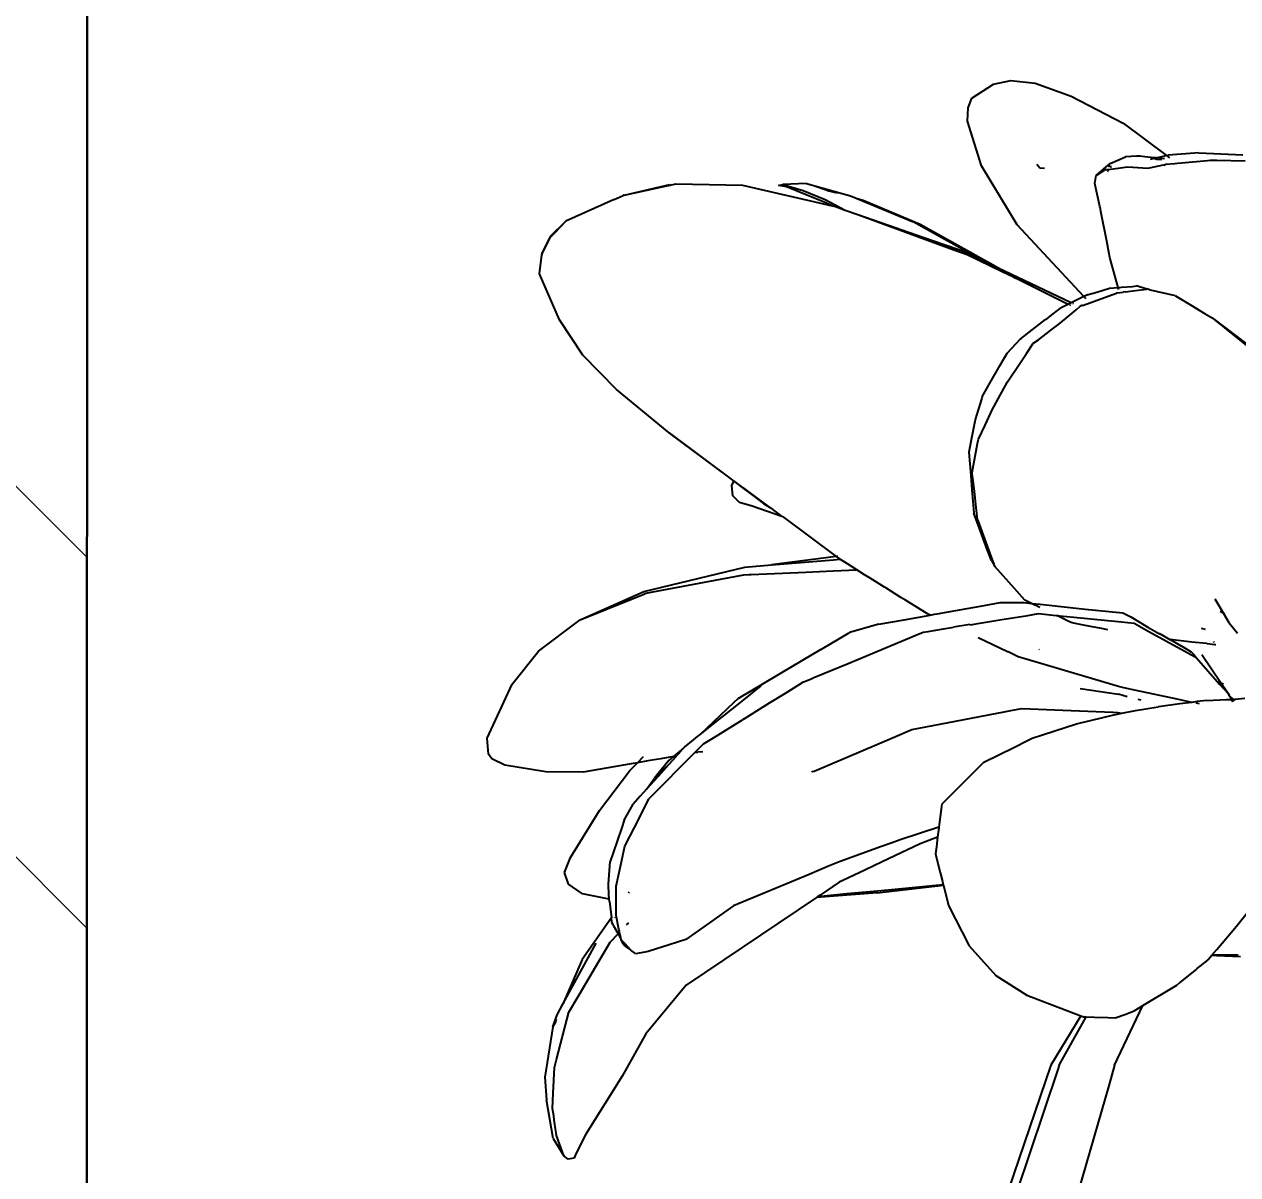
# Model space of a CAD drawing. Header units: inches. Extents: x 3324238 to 135265466, y -1036581 to 20094598.
# Drawn here: x 3355529.54 to 3355535.33, y -520119.02 to -520113.53 of the extents above; entities that cross this region are included whole.
import ezdxf

# ---------------------------------------------------------------- set-up
doc = ezdxf.new("R2010")
doc.units = ezdxf.units.IN
doc.header["$MEASUREMENT"] = 0
doc.header["$PDMODE"] = 3
doc.layers.add('dim05', color=1, linetype='Continuous', lineweight=13)
doc.layers.add('wall', color=7, linetype='Continuous', lineweight=30)
doc.layers.add('hatch', color=253, linetype='Continuous', lineweight=0, transparency=0.4)
doc.styles.add('The Thakors 3 inches', font='arial.ttf', dxfattribs={"height": 3})
doc.dimstyles.new('The Thakors 3 inches', dxfattribs={"dimtxt": 3, "dimasz": 1, "dimexe": 0.179993, "dimexo": 0.0625, "dimgap": 0.089996, "dimtad": 0, "dimzin": 0, "dimdsep": 46, "dimlunit": 4, "dimtxsty": 'The Thakors 3 inches', "dimblk": 'ARCHTICK', "dimcen": 0.089996, "dimclrd": 5, "dimclre": 5, "dimclrt": 1, "dimadec": 0, "dimazin": 0, "dimtfac": 0.799988, "dimtofl": 0, "dimtmove": 1, "dimatfit": 3, "dimfxl": 1, "dimtolj": 1, "dimtzin": 0, "dimlwd": 5, "dimlwe": 13, "dimarcsym": 0})

# ---------------------------------------------------------------- blocks, each defined once
blk = doc.blocks.new('_ArchTick')
at = {"color": 0, "linetype": 'ByBlock', "const_width": 0.15}
blk.add_lwpolyline([(-0.5, -0.5), (0.5, 0.5)], dxfattribs=at)
blk = doc.blocks.new('*D189')
at = {"layer": 'Defpoints', "color": 0, "lineweight": 30, "ltscale": 4, "transparency": 16777216}
for p in [(3355520.2303, -520055.7792), (3355557.1413, -520055.7792, 0), (3355556.8151, -520121.8001, 0)]:
    blk.add_point(p, dxfattribs=at)
at = {"layer": 'dim05', "color": 5, "lineweight": 13, "ltscale": 4, "transparency": 16777216}
for p, q in [((3355557.0788, -520055.7792), (3355520.0503, -520055.7792)), ((3355556.7526, -520121.8001), (3355520.0503, -520121.8001))]:
    blk.add_line(p, q, dxfattribs=at)
at = {"layer": 'dim05', "color": 152, "lineweight": 5, "ltscale": 4, "transparency": 16777216}
for p, q in [((3355520.2303, -520055.7792), (3355520.2303, -520084.7123)), ((3355520.2303, -520121.8001), (3355520.2303, -520092.867))]:
    blk.add_line(p, q, dxfattribs=at)
for p, rotation in [((3355520.2303, -520055.7792), 90), ((3355520.2303, -520121.8001), 270)]:
    blk.add_blockref('_ArchTick', p, dxfattribs=dict(at, rotation=rotation))
at = {"layer": 'dim05', "color": 1, "lineweight": 5, "ltscale": 4, "transparency": 16777216, "insert": (3355520.2303, -520088.7897), "char_height": 3, "attachment_point": 5, "rotation": 90, "style": 'The Thakors 3 inches'}
blk.add_mtext('\\A1;5\'-6"', dxfattribs=at)

msp = doc.modelspace()

# ---------------------------------------------------------------- hatches: boundary and pattern name
at = {"layer": 'hatch', "lineweight": 15, "true_color": 0x636466}
h = msp.add_hatch(dxfattribs=at)
h.set_pattern_fill('ANSI32', color=251, scale=10, angle=90)
h.set_pattern_definition([(135, (3606.6915, -571.009), (-2.6516504294, -2.6516504294), []), (135, (3606.6915, -569.2414), (-2.6516504294, -2.6516504294), [])])
h.paths.add_polyline_path([(3355656.4762, -520035.8041), (3355665.4762, -520035.8041), (3355665.4762, -520149.8041), (3355665.4762, -520152.8269), (3355656.4761, -520152.8041), (3355656.4762, -520149.8041)])
h.paths.add_polyline_path([(3355524.8467, -520035.8041), (3355529.8467, -520035.8043), (3355529.842, -520152.7991), (3355524.8467, -520152.7989)])

# ---------------------------------------------------------------- linework, layer by layer
for p, q in [((3355534.0623, -520113.8827, 0), (3355534.1664, -520113.8149, 0)), ((3355534.1664, -520113.8149, 0), (3355534.2491, -520113.7987, 0)), ((3355534.2491, -520113.7987, 0), (3355534.3649, -520113.8111, 0)), ((3355534.3649, -520113.8111, 0), (3355534.5361, -520113.8721, 0)), ((3355534.5361, -520113.8721, 0), (3355534.7855, -520114.0012, 0)), ((3355534.0429, -520113.9915, 0), (3355534.0463, -520113.9279, 0)), ((3355534.0463, -520113.9279, 0), (3355534.0623, -520113.8827, 0)), ((3355534.1093, -520114.2055, 0), (3355534.0429, -520113.9915, 0)), ((3355534.7855, -520114.0012, 0), (3355534.9914, -520114.1556, 0)), ((3355534.7234, -520114.1935, 0), (3355534.7959, -520114.1622, 0)), ((3355534.8494, -520114.1594, 0), (3355534.7959, -520114.1622, 0)), ((3355534.8637, -520114.1586, 0), (3355534.8494, -520114.1594, 0)), ((3355534.8888, -520114.1613, 0), (3355534.8637, -520114.1586, 0)), ((3355534.9332, -520114.166, 0), (3355534.8888, -520114.1613, 0)), ((3355534.9414, -520114.1669, 0), (3355534.9756, -520114.1587, 0)), ((3355534.9756, -520114.1587, 0), (3355534.9778, -520114.16, 0)), ((3355534.9914, -520114.1556, 0), (3355534.9778, -520114.16, 0)), ((3355534.9914, -520114.1556, 0), (3355534.9986, -520114.1532, 0)), ((3355534.9914, -520114.1556, 0), (3355535.006, -520114.1665, 0)), ((3355535.146, -520114.143, 0), (3355534.9986, -520114.1532, 0)), ((3355535.146, -520114.143, 0), (3355535.3557, -520114.1524, 0)), ((3355534.2796, -520114.4862, 0), (3355534.1093, -520114.2055, 0)), ((3355534.3866, -520114.2162, 0), (3355534.3738, -520114.1983, 0)), ((3355534.4089, -520114.2177, 0), (3355534.3866, -520114.2162, 0)), ((3355534.6557, -520114.251, 0), (3355534.7151, -520114.2006, 0)), ((3355534.7023, -520114.2225, 0), (3355534.7009, -520114.2242, 0)), ((3355534.7023, -520114.2225, 0), (3355534.7109, -520114.2229, 0)), ((3355534.7109, -520114.2229, 0), (3355534.7371, -520114.2193, 0)), ((3355534.7143, -520114.2073, 0), (3355534.7136, -520114.2082, 0)), ((3355534.7268, -520114.2101, 0), (3355534.7142, -520114.2053, 0)), ((3355534.7145, -520114.2034, 0), (3355534.7268, -520114.2101, 0)), ((3355534.7151, -520114.2006, 0), (3355534.7186, -520114.1976, 0)), ((3355534.7186, -520114.1976, 0), (3355534.7234, -520114.1935, 0)), ((3355534.7268, -520114.2101, 0), (3355534.7288, -520114.2091, 0)), ((3355534.7371, -520114.2193, 0), (3355534.7716, -520114.2146, 0)), ((3355534.7716, -520114.2146, 0), (3355534.7943, -520114.2115, 0)), ((3355534.7943, -520114.2115, 0), (3355534.8074, -520114.2097, 0)), ((3355534.8074, -520114.2097, 0), (3355534.9016, -520114.2162, 0)), ((3355534.9016, -520114.2162, 0), (3355534.91, -520114.2144, 0)), ((3355534.91, -520114.2144, 0), (3355534.9767, -520114.2, 0)), ((3355534.915, -520114.1732, 0), (3355534.936, -520114.1682, 0)), ((3355534.9414, -520114.1669, 0), (3355534.9332, -520114.166, 0)), ((3355534.936, -520114.1682, 0), (3355534.9414, -520114.1669, 0)), ((3355534.9365, -520114.1735, 0), (3355534.941, -520114.172, 0)), ((3355534.943, -520114.1736, 0), (3355534.941, -520114.172, 0)), ((3355534.943, -520114.1736, 0), (3355534.9696, -520114.174, 0)), ((3355534.9824, -520114.1713, 0), (3355534.9529, -520114.1682, 0)), ((3355534.979, -520114.2011, 0), (3355534.9767, -520114.2, 0)), ((3355534.979, -520114.2011, 0), (3355534.9878, -520114.1976, 0)), ((3355534.9878, -520114.1976, 0), (3355535.0315, -520114.1935, 0)), ((3355535.0315, -520114.1935, 0), (3355535.0437, -520114.1924, 0)), ((3355535.0437, -520114.1924, 0), (3355535.0626, -520114.1906, 0)), ((3355535.0626, -520114.1906, 0), (3355535.187, -520114.1789, 0)), ((3355535.187, -520114.1789, 0), (3355535.2004, -520114.1776, 0)), ((3355535.2004, -520114.1776, 0), (3355535.2307, -520114.1782, 0)), ((3355535.2307, -520114.1782, 0), (3355535.3672, -520114.181, 0)), ((3355534.6499, -520114.2887, 0), (3355534.6557, -520114.251, 0)), ((3355534.6557, -520114.251, 0), (3355534.6981, -520114.2246, 0)), ((3355534.7009, -520114.2242, 0), (3355534.6981, -520114.2246, 0)), ((3355534.7142, -520114.2312, 0), (3355534.7094, -520114.2304, 0)), ((3355532.4049, -520114.3453, 0), (3355532.6232, -520114.2946, 0)), ((3355532.4049, -520114.3453, 0), (3355532.609, -520114.3, 0)), ((3355532.609, -520114.3, 0), (3355532.6258, -520114.2963, 0)), ((3355532.6232, -520114.2946, 0), (3355532.6258, -520114.2963, 0)), ((3355532.633, -520114.2947, 0), (3355532.6258, -520114.2963, 0)), ((3355532.633, -520114.2947, 0), (3355532.6514, -520114.2906, 0)), ((3355532.6514, -520114.2906, 0), (3355532.9694, -520114.2975, 0)), ((3355532.9694, -520114.2975, 0), (3355533.3968, -520114.3956, 0)), ((3355533.1416, -520114.2986, 0), (3355533.1614, -520114.2944, 0)), ((3355533.1793, -520114.3044, 0), (3355533.1416, -520114.2986, 0)), ((3355533.275, -520114.2898, 0), (3355533.1614, -520114.2944, 0)), ((3355533.1614, -520114.2944, 0), (3355533.2591, -520114.3229, 0)), ((3355533.3662, -520114.3815, 0), (3355533.1793, -520114.3044, 0)), ((3355533.2591, -520114.3229, 0), (3355533.3635, -520114.3655, 0)), ((3355533.275, -520114.2898, 0), (3355533.4839, -520114.3476, 0)), ((3355533.3725, -520114.3223, 0), (3355533.3175, -520114.304, 0)), ((3355533.3725, -520114.3223, 0), (3355533.4214, -520114.3334, 0)), ((3355534.6721, -520114.3902, 0), (3355534.6499, -520114.2887, 0)), ((3355532.3576, -520114.3654, 0), (3355532.1269, -520114.4692, 0)), ((3355532.3576, -520114.3654, 0), (3355532.3997, -520114.3464, 0)), ((3355532.4013, -520114.3452, 0), (3355532.3997, -520114.3464, 0)), ((3355532.4049, -520114.3453, 0), (3355532.4013, -520114.3452, 0)), ((3355533.3635, -520114.3655, 0), (3355533.4595, -520114.4156, 0)), ((3355533.3968, -520114.3956, 0), (3355533.3662, -520114.3815, 0)), ((3355533.3968, -520114.3956, 0), (3355533.4129, -520114.3993, 0)), ((3355533.4839, -520114.3476, 0), (3355533.5111, -520114.3589, 0)), ((3355533.5111, -520114.3589, 0), (3355533.5451, -520114.3685, 0)), ((3355533.5111, -520114.3589, 0), (3355533.7831, -520114.4717, 0)), ((3355533.5451, -520114.3685, 0), (3355533.8167, -520114.4828, 0)), ((3355534.674, -520114.3986, 0), (3355534.6721, -520114.3902, 0)), ((3355533.4129, -520114.3993, 0), (3355533.4595, -520114.4156, 0)), ((3355533.4595, -520114.4156, 0), (3355533.5193, -520114.4364, 0)), ((3355533.5193, -520114.4364, 0), (3355533.6649, -520114.4872, 0)), ((3355533.5193, -520114.4364, 0), (3355533.8689, -520114.5653, 0)), ((3355534.6759, -520114.4081, 0), (3355534.674, -520114.3986, 0)), ((3355534.6786, -520114.4222, 0), (3355534.6759, -520114.4081, 0)), ((3355534.7065, -520114.5647, 0), (3355534.6786, -520114.4222, 0)), ((3355532.1269, -520114.4692, 0), (3355532.0521, -520114.5422, 0)), ((3355532.0761, -520114.5223, 0), (3355532.1269, -520114.4692, 0)), ((3355533.6649, -520114.4872, 0), (3355533.7607, -520114.5206, 0)), ((3355534.1282, -520114.6641, 0), (3355533.7831, -520114.4717, 0)), ((3355533.8167, -520114.4828, 0), (3355534.2193, -520114.7073, 0)), ((3355534.5974, -520114.8285, 0), (3355534.2796, -520114.4862, 0)), ((3355532.0521, -520114.5422, 0), (3355532.0125, -520114.6231, 0)), ((3355532.0323, -520114.5887, 0), (3355532.0525, -520114.5471, 0)), ((3355532.0525, -520114.5471, 0), (3355532.0586, -520114.5406, 0)), ((3355532.0586, -520114.5406, 0), (3355532.0761, -520114.5223, 0)), ((3355533.7607, -520114.5206, 0), (3355533.8384, -520114.5478, 0)), ((3355533.8384, -520114.5478, 0), (3355533.9316, -520114.5803, 0)), ((3355533.8689, -520114.5653, 0), (3355533.9772, -520114.6048, 0)), ((3355534.7166, -520114.6162, 0), (3355534.7065, -520114.5647, 0)), ((3355532.0125, -520114.6231, 0), (3355532.0124, -520114.6285, 0)), ((3355532.0124, -520114.6285, 0), (3355532.0143, -520114.6247, 0)), ((3355532.0143, -520114.6247, 0), (3355532.0323, -520114.5887, 0)), ((3355533.9316, -520114.5803, 0), (3355534.001, -520114.6045, 0)), ((3355533.9772, -520114.6048, 0), (3355534.0407, -520114.6279, 0)), ((3355534.001, -520114.6045, 0), (3355534.0073, -520114.6067, 0)), ((3355534.1282, -520114.6641, 0), (3355534.0073, -520114.6067, 0)), ((3355534.7216, -520114.6415, 0), (3355534.7166, -520114.6162, 0)), ((3355532.0018, -520114.7191, 0), (3355532.0124, -520114.6285, 0)), ((3355534.0407, -520114.6279, 0), (3355534.2077, -520114.7083, 0)), ((3355534.2193, -520114.7073, 0), (3355534.1282, -520114.6641, 0)), ((3355534.761, -520114.7853, 0), (3355534.7216, -520114.6415, 0)), ((3355532.0966, -520114.9395, 0), (3355532.0018, -520114.7191, 0)), ((3355534.2077, -520114.7083, 0), (3355534.1759, -520114.6907, 0)), ((3355534.2077, -520114.7083, 0), (3355534.2592, -520114.7322, 0)), ((3355534.5368, -520114.8581, 0), (3355534.2193, -520114.7073, 0)), ((3355534.2592, -520114.7322, 0), (3355534.2711, -520114.7406, 0)), ((3355534.2592, -520114.7322, 0), (3355534.523, -520114.8648, 0)), ((3355534.6585, -520114.807, 0), (3355534.719, -520114.7888, 0)), ((3355534.719, -520114.7888, 0), (3355534.761, -520114.7853, 0)), ((3355534.761, -520114.7853, 0), (3355534.7772, -520114.7839, 0)), ((3355534.7634, -520114.7941, 0), (3355534.761, -520114.7853, 0)), ((3355534.7772, -520114.7839, 0), (3355534.829, -520114.7795, 0)), ((3355534.7944, -520114.8059, 0), (3355534.8428, -520114.7998, 0)), ((3355534.829, -520114.7795, 0), (3355534.848, -520114.7778, 0)), ((3355534.8428, -520114.7998, 0), (3355534.8975, -520114.7928, 0)), ((3355534.8975, -520114.7928, 0), (3355534.848, -520114.7778, 0)), ((3355534.8975, -520114.7928, 0), (3355534.8994, -520114.7916, 0)), ((3355534.9068, -520114.795, 0), (3355534.8994, -520114.7916, 0)), ((3355534.9068, -520114.795, 0), (3355534.9109, -520114.7947, 0)), ((3355534.9158, -520114.797, 0), (3355534.9109, -520114.7947, 0)), ((3355535.0343, -520114.8246, 0), (3355534.9158, -520114.797, 0)), ((3355534.5368, -520114.8581, 0), (3355534.5243, -520114.8642, 0)), ((3355534.5974, -520114.8285, 0), (3355534.5368, -520114.8581, 0)), ((3355534.5914, -520114.8708, 0), (3355534.7533, -520114.8123, 0)), ((3355534.6141, -520114.8203, 0), (3355534.5974, -520114.8285, 0)), ((3355534.6066, -520114.8383, 0), (3355534.5989, -520114.83, 0)), ((3355534.6141, -520114.8203, 0), (3355534.6181, -520114.8191, 0)), ((3355534.6181, -520114.8191, 0), (3355534.6236, -520114.8175, 0)), ((3355534.6236, -520114.8175, 0), (3355534.6585, -520114.807, 0)), ((3355534.758, -520114.8106, 0), (3355534.7533, -520114.8123, 0)), ((3355534.758, -520114.8106, 0), (3355534.7853, -520114.8071, 0)), ((3355534.7944, -520114.8059, 0), (3355534.7853, -520114.8071, 0)), ((3355535.0343, -520114.8246, 0), (3355535.1066, -520114.8683, 0)), ((3355534.437, -520114.9215, 0), (3355534.4855, -520114.8831, 0)), ((3355534.5016, -520114.8752, 0), (3355534.4855, -520114.8831, 0)), ((3355534.5149, -520114.8687, 0), (3355534.5016, -520114.8752, 0)), ((3355534.5128, -520114.9315, 0), (3355534.5602, -520114.8911, 0)), ((3355534.5194, -520114.8665, 0), (3355534.5149, -520114.8687, 0)), ((3355534.523, -520114.8648, 0), (3355534.5194, -520114.8665, 0)), ((3355534.5243, -520114.8642, 0), (3355534.523, -520114.8648, 0)), ((3355534.5287, -520114.8675, 0), (3355534.5342, -520114.8702, 0)), ((3355534.5482, -520114.8634, 0), (3355534.5447, -520114.8618, 0)), ((3355534.5602, -520114.8911, 0), (3355534.5785, -520114.8755, 0)), ((3355534.5873, -520114.8705, 0), (3355534.5785, -520114.8755, 0)), ((3355534.5914, -520114.8708, 0), (3355534.5873, -520114.8705, 0)), ((3355535.1066, -520114.8683, 0), (3355535.1762, -520114.9102, 0)), ((3355535.1762, -520114.9102, 0), (3355535.2086, -520114.9298, 0)), ((3355532.2075, -520115.1069, 0), (3355532.0966, -520114.9395, 0)), ((3355534.3216, -520115.009, 0), (3355534.4138, -520114.9381, 0)), ((3355534.4171, -520114.9372, 0), (3355534.4138, -520114.9381, 0)), ((3355534.4171, -520114.9372, 0), (3355534.437, -520114.9215, 0)), ((3355534.4403, -520114.989, 0), (3355534.4776, -520114.9594, 0)), ((3355534.4776, -520114.9594, 0), (3355534.5128, -520114.9315, 0)), ((3355535.2086, -520114.9298, 0), (3355535.4313, -520115.0986, 0)), ((3355535.2086, -520114.9298, 0), (3355535.3736, -520115.0621, 0)), ((3355534.2312, -520115.0982, 0), (3355534.2953, -520115.0292, 0)), ((3355534.2953, -520115.0292, 0), (3355534.2977, -520115.0274, 0)), ((3355534.2977, -520115.0274, 0), (3355534.3216, -520115.009, 0)), ((3355534.3802, -520115.0349, 0), (3355534.4403, -520114.989, 0)), ((3355534.3233, -520115.0993, 0), (3355534.3534, -520115.0541, 0)), ((3355534.3546, -520115.0523, 0), (3355534.3534, -520115.0541, 0)), ((3355534.3546, -520115.0523, 0), (3355534.3802, -520115.0349, 0)), ((3355534.3802, -520115.0349, 0), (3355534.379, -520115.0343, 0)), ((3355532.3693, -520115.272, 0), (3355532.2075, -520115.1069, 0)), ((3355534.1988, -520115.1552, 0), (3355534.2312, -520115.0982, 0)), ((3355534.2326, -520115.2353, 0), (3355534.2913, -520115.1474, 0)), ((3355534.2913, -520115.1474, 0), (3355534.3103, -520115.1188, 0)), ((3355534.3103, -520115.1188, 0), (3355534.3233, -520115.0993, 0)), ((3355534.1433, -520115.2529, 0), (3355534.1988, -520115.1552, 0)), ((3355534.1126, -520115.3069, 0), (3355534.1433, -520115.2529, 0)), ((3355534.1889, -520115.3165, 0), (3355534.2326, -520115.2353, 0)), ((3355532.6204, -520115.4785, 0), (3355532.3693, -520115.272, 0)), ((3355534.1105, -520115.3134, 0), (3355534.0853, -520115.3942, 0)), ((3355534.1126, -520115.3069, 0), (3355534.1105, -520115.3134, 0)), ((3355534.1572, -520115.3752, 0), (3355534.1889, -520115.3165, 0)), ((3355534.1539, -520115.3822, 0), (3355534.1572, -520115.3752, 0)), ((3355534.0762, -520115.4315, 0), (3355534.0619, -520115.503, 0)), ((3355534.0806, -520115.4094, 0), (3355534.0762, -520115.4315, 0)), ((3355534.0853, -520115.3942, 0), (3355534.0806, -520115.4094, 0)), ((3355534.1259, -520115.4411, 0), (3355534.1539, -520115.3822, 0)), ((3355532.9605, -520115.7303, 0), (3355532.6204, -520115.4785, 0)), ((3355532.6204, -520115.4785, 0), (3355532.9277, -520115.7088, 0)), ((3355534.0943, -520115.5077, 0), (3355534.1259, -520115.4411, 0)), ((3355534.0619, -520115.503, 0), (3355534.0485, -520115.5699, 0)), ((3355534.065, -520115.6678, 0), (3355534.0904, -520115.5285, 0)), ((3355534.0904, -520115.5285, 0), (3355534.0943, -520115.5077, 0)), ((3355534.0485, -520115.5699, 0), (3355534.0577, -520115.6814, 0)), ((3355534.0658, -520115.6901, 0), (3355534.065, -520115.6678, 0)), ((3355532.9178, -520115.7287, 0), (3355532.9277, -520115.7088, 0)), ((3355532.9277, -520115.7088, 0), (3355532.9803, -520115.7482, 0)), ((3355534.0577, -520115.6814, 0), (3355534.0634, -520115.7499, 0)), ((3355534.0678, -520115.6922, 0), (3355534.0658, -520115.6901, 0)), ((3355534.0752, -520115.7572, 0), (3355534.0678, -520115.6922, 0)), ((3355532.9234, -520115.7777, 0), (3355532.9178, -520115.7287, 0)), ((3355532.9556, -520115.8099, 0), (3355532.9234, -520115.7777, 0)), ((3355532.9799, -520115.7447, 0), (3355532.9605, -520115.7303, 0)), ((3355532.9993, -520115.759, 0), (3355532.9799, -520115.7447, 0)), ((3355532.9803, -520115.7482, 0), (3355533.0108, -520115.7706, 0)), ((3355533.1037, -520115.8363, 0), (3355532.9993, -520115.759, 0)), ((3355533.0108, -520115.7706, 0), (3355533.0428, -520115.794, 0)), ((3355534.0634, -520115.7499, 0), (3355534.0678, -520115.803, 0)), ((3355534.077, -520115.7727, 0), (3355534.0752, -520115.7572, 0)), ((3355534.0823, -520115.8191, 0), (3355534.077, -520115.7727, 0)), ((3355533.0158, -520115.8274, 0), (3355532.9556, -520115.8099, 0)), ((3355533.1564, -520115.8773, 0), (3355533.0158, -520115.8274, 0)), ((3355533.0428, -520115.794, 0), (3355533.0701, -520115.8141, 0)), ((3355533.0701, -520115.8141, 0), (3355533.1037, -520115.8363, 0)), ((3355533.1037, -520115.8363, 0), (3355533.1564, -520115.8773, 0)), ((3355534.0678, -520115.803, 0), (3355534.0725, -520115.8605, 0)), ((3355534.0905, -520115.891, 0), (3355534.0823, -520115.8191, 0)), ((3355533.1656, -520115.8806, 0), (3355533.1564, -520115.8773, 0)), ((3355533.1656, -520115.8806, 0), (3355533.4161, -520116.0677, 0)), ((3355534.1047, -520115.9473, 0), (3355534.0725, -520115.8605, 0)), ((3355534.0905, -520115.891, 0), (3355534.0926, -520115.8966, 0)), ((3355534.1571, -520116.0707, 0), (3355534.0926, -520115.8966, 0)), ((3355534.1369, -520116.0343, 0), (3355534.1047, -520115.9473, 0)), ((3355533.4161, -520116.0677, 0), (3355533.1072, -520116.1079, 0)), ((3355533.4236, -520116.0668, 0), (3355533.4161, -520116.0677, 0)), ((3355533.4161, -520116.0677, 0), (3355533.4317, -520116.078, 0)), ((3355534.1562, -520116.0866, 0), (3355534.1369, -520116.0343, 0)), ((3355534.1674, -520116.0987, 0), (3355534.1571, -520116.0707, 0)), ((3355532.4983, -520116.235, 0), (3355532.9804, -520116.1187, 0)), ((3355532.9804, -520116.1187, 0), (3355533.1072, -520116.1079, 0)), ((3355533.1072, -520116.1079, 0), (3355533.4035, -520116.0829, 0)), ((3355533.4022, -520116.1362, 0), (3355533.515, -520116.1313, 0)), ((3355533.4035, -520116.0829, 0), (3355533.4335, -520116.0805, 0)), ((3355533.4335, -520116.0805, 0), (3355533.4317, -520116.078, 0)), ((3355533.4368, -520116.0826, 0), (3355533.4335, -520116.0805, 0)), ((3355533.4701, -520116.1033, 0), (3355533.4368, -520116.0826, 0)), ((3355533.515, -520116.1313, 0), (3355533.4701, -520116.1033, 0)), ((3355533.5517, -520116.1542, 0), (3355533.515, -520116.1313, 0)), ((3355534.1562, -520116.0866, 0), (3355534.1732, -520116.1145, 0)), ((3355534.1732, -520116.1145, 0), (3355534.1674, -520116.0987, 0)), ((3355534.2664, -520116.22, 0), (3355534.1732, -520116.1145, 0)), ((3355532.5079, -520116.2431, 0), (3355532.8637, -520116.1759, 0)), ((3355532.8637, -520116.1759, 0), (3355532.9757, -520116.1547, 0)), ((3355532.9757, -520116.1547, 0), (3355533.0009, -520116.1536, 0)), ((3355533.0009, -520116.1536, 0), (3355533.0106, -520116.1532, 0)), ((3355533.0106, -520116.1532, 0), (3355533.2711, -520116.1419, 0)), ((3355533.2711, -520116.1419, 0), (3355533.4022, -520116.1362, 0)), ((3355533.5778, -520116.1705, 0), (3355533.5517, -520116.1542, 0)), ((3355533.6465, -520116.2134, 0), (3355533.5778, -520116.1705, 0)), ((3355532.1956, -520116.3694, 0), (3355532.4983, -520116.235, 0)), ((3355532.4399, -520116.2706, 0), (3355532.4957, -520116.2481, 0)), ((3355532.4957, -520116.2481, 0), (3355532.5079, -520116.2431, 0)), ((3355533.6522, -520116.2169, 0), (3355533.6465, -520116.2134, 0)), ((3355533.7252, -520116.2625, 0), (3355533.6522, -520116.2169, 0)), ((3355534.3154, -520116.2756, 0), (3355534.2664, -520116.22, 0)), ((3355532.1956, -520116.3694, 0), (3355532.4399, -520116.2706, 0)), ((3355533.7472, -520116.2762, 0), (3355533.7252, -520116.2625, 0)), ((3355533.8519, -520116.3416, 0), (3355533.7472, -520116.2762, 0)), ((3355533.9866, -520116.3253, 0), (3355534.1212, -520116.3014, 0)), ((3355534.1212, -520116.3014, 0), (3355534.1989, -520116.2876, 0)), ((3355534.1989, -520116.2876, 0), (3355534.2149, -520116.2876, 0)), ((3355534.2149, -520116.2876, 0), (3355534.3111, -520116.2875, 0)), ((3355534.3111, -520116.2875, 0), (3355534.3482, -520116.2913, 0)), ((3355534.3482, -520116.2913, 0), (3355534.3154, -520116.2756, 0)), ((3355534.3876, -520116.3102, 0), (3355534.3482, -520116.2913, 0)), ((3355534.3482, -520116.2913, 0), (3355534.3885, -520116.2955, 0)), ((3355534.3885, -520116.2955, 0), (3355534.5606, -520116.3135, 0)), ((3355535.2225, -520116.269, 0), (3355535.2616, -520116.3361, 0)), ((3355533.7396, -520116.3692, 0), (3355533.8636, -520116.3471, 0)), ((3355533.8636, -520116.3471, 0), (3355533.8519, -520116.3416, 0)), ((3355533.8636, -520116.3471, 0), (3355533.8855, -520116.3433, 0)), ((3355533.8855, -520116.3433, 0), (3355533.8983, -520116.341, 0)), ((3355533.8983, -520116.341, 0), (3355533.9866, -520116.3253, 0)), ((3355534.1973, -520116.3694, 0), (3355534.3303, -520116.3481, 0)), ((3355534.3303, -520116.3481, 0), (3355534.3803, -520116.3401, 0)), ((3355534.3803, -520116.3401, 0), (3355534.4652, -520116.3485, 0)), ((3355534.4652, -520116.3485, 0), (3355534.468, -520116.3488, 0)), ((3355534.5295, -520116.3783, 0), (3355534.468, -520116.3488, 0)), ((3355534.468, -520116.3488, 0), (3355534.4832, -520116.3503, 0)), ((3355534.4832, -520116.3503, 0), (3355534.5488, -520116.3569, 0)), ((3355534.5488, -520116.3569, 0), (3355534.6313, -520116.3651, 0)), ((3355534.5606, -520116.3135, 0), (3355534.6039, -520116.3181, 0)), ((3355534.6039, -520116.3181, 0), (3355534.7832, -520116.3368, 0)), ((3355534.7832, -520116.3368, 0), (3355534.8212, -520116.3557, 0)), ((3355534.8212, -520116.3557, 0), (3355534.9031, -520116.4048, 0)), ((3355535.247, -520116.329, 0), (3355535.2616, -520116.3361, 0)), ((3355535.2616, -520116.3361, 0), (3355535.2689, -520116.3397, 0)), ((3355535.2616, -520116.3361, 0), (3355535.2883, -520116.382, 0)), ((3355531.9971, -520116.5185, 0), (3355532.1956, -520116.3694, 0)), ((3355533.6201, -520116.3904, 0), (3355533.4793, -520116.4302, 0)), ((3355533.6201, -520116.3904, 0), (3355533.7396, -520116.3692, 0)), ((3355533.8547, -520116.4244, 0), (3355533.9282, -520116.4126, 0)), ((3355533.9282, -520116.4126, 0), (3355533.976, -520116.405, 0)), ((3355534.0534, -520116.3925, 0), (3355533.976, -520116.405, 0)), ((3355534.0534, -520116.3925, 0), (3355534.055, -520116.393, 0)), ((3355534.055, -520116.393, 0), (3355534.111, -520116.3833, 0)), ((3355534.111, -520116.3833, 0), (3355534.1973, -520116.3694, 0)), ((3355534.5414, -520116.384, 0), (3355534.5295, -520116.3783, 0)), ((3355534.5803, -520116.3916, 0), (3355534.5414, -520116.384, 0)), ((3355534.6369, -520116.4026, 0), (3355534.5803, -520116.3916, 0)), ((3355534.6313, -520116.3651, 0), (3355534.7765, -520116.3796, 0)), ((3355534.6732, -520116.4096, 0), (3355534.6369, -520116.4026, 0)), ((3355534.7111, -520116.417, 0), (3355534.6732, -520116.4096, 0)), ((3355534.7765, -520116.3796, 0), (3355534.8369, -520116.3856, 0)), ((3355534.8369, -520116.3856, 0), (3355534.9078, -520116.4248, 0)), ((3355534.9031, -520116.4048, 0), (3355534.9586, -520116.4363, 0)), ((3355535.1777, -520116.4161, 0), (3355535.159, -520116.411, 0)), ((3355535.2883, -520116.382, 0), (3355535.3298, -520116.4324, 0)), ((3355533.4727, -520116.4342, 0), (3355533.3452, -520116.5113, 0)), ((3355533.4793, -520116.4302, 0), (3355533.4727, -520116.4342, 0)), ((3355533.4727, -520116.577, 0), (3355533.7959, -520116.443, 0)), ((3355533.7959, -520116.443, 0), (3355533.8316, -520116.4281, 0)), ((3355533.8316, -520116.4281, 0), (3355533.8547, -520116.4244, 0)), ((3355534.2332, -520116.5221, 0), (3355534.0929, -520116.4557, 0)), ((3355534.9078, -520116.4248, 0), (3355535.0756, -520116.5175, 0)), ((3355534.9606, -520116.436, 0), (3355534.9586, -520116.4363, 0)), ((3355534.9606, -520116.436, 0), (3355535.0074, -520116.4639, 0)), ((3355535.0074, -520116.4639, 0), (3355535.0095, -520116.4641, 0)), ((3355535.0095, -520116.4641, 0), (3355535.0694, -520116.499, 0)), ((3355535.1127, -520116.4758, 0), (3355535.0095, -520116.4641, 0)), ((3355535.1838, -520116.4828, 0), (3355535.1127, -520116.4758, 0)), ((3355535.2194, -520116.478, 0), (3355535.2173, -520116.4731, 0)), ((3355531.871, -520116.6757, 0), (3355531.9971, -520116.5185, 0)), ((3355533.3428, -520116.5111, 0), (3355533.1546, -520116.6228, 0)), ((3355533.3428, -520116.5111, 0), (3355533.3452, -520116.5113, 0)), ((3355534.2367, -520116.522, 0), (3355534.2332, -520116.5221, 0)), ((3355534.2848, -520116.5465, 0), (3355534.2367, -520116.522, 0)), ((3355534.3831, -520116.5102, 0), (3355534.3844, -520116.5103, 0)), ((3355535.0717, -520116.5, 0), (3355535.0694, -520116.499, 0)), ((3355535.0717, -520116.5, 0), (3355535.1096, -520116.5218, 0)), ((3355535.0756, -520116.5175, 0), (3355535.1243, -520116.5445, 0)), ((3355535.1096, -520116.5218, 0), (3355535.1226, -520116.5366, 0)), ((3355535.1226, -520116.5366, 0), (3355535.1326, -520116.549, 0)), ((3355535.2485, -520116.6676, 0), (3355535.1599, -520116.5364, 0)), ((3355535.1848, -520116.4839, 0), (3355535.1838, -520116.4828, 0)), ((3355535.2215, -520116.4882, 0), (3355535.1848, -520116.4839, 0)), ((3355535.227, -520116.4888, 0), (3355535.2215, -520116.4882, 0)), ((3355533.31, -520116.6445, 0), (3355533.4727, -520116.577, 0)), ((3355534.3644, -520116.5701, 0), (3355534.2848, -520116.5465, 0)), ((3355534.7627, -520116.6881, 0), (3355534.3644, -520116.5701, 0)), ((3355535.1243, -520116.5445, 0), (3355535.1326, -520116.549, 0)), ((3355535.1326, -520116.549, 0), (3355535.2464, -520116.6775, 0)), ((3355533.1392, -520116.6319, 0), (3355532.9464, -520116.7462, 0)), ((3355533.1546, -520116.6228, 0), (3355533.1392, -520116.6319, 0)), ((3355533.2697, -520116.6613, 0), (3355533.2961, -520116.6503, 0)), ((3355533.2961, -520116.6503, 0), (3355533.31, -520116.6445, 0)), ((3355531.752, -520116.9345, 0), (3355531.871, -520116.6757, 0)), ((3355532.9593, -520116.7638, 0), (3355533.0582, -520116.6848, 0)), ((3355533.1819, -520116.7137, 0), (3355533.2598, -520116.6654, 0)), ((3355533.2598, -520116.6654, 0), (3355533.2697, -520116.6613, 0)), ((3355534.579, -520116.6973, 0), (3355534.7623, -520116.724, 0)), ((3355534.7874, -520116.6933, 0), (3355534.7627, -520116.6881, 0)), ((3355534.8465, -520116.706, 0), (3355534.7874, -520116.6933, 0)), ((3355535.0418, -520116.7479, 0), (3355534.8465, -520116.706, 0)), ((3355535.2364, -520116.6612, 0), (3355535.2485, -520116.6676, 0)), ((3355535.2464, -520116.6775, 0), (3355535.2847, -520116.7211, 0)), ((3355535.2847, -520116.7211, 0), (3355535.2485, -520116.6676, 0)), ((3355535.2485, -520116.6676, 0), (3355535.2637, -520116.6756, 0)), ((3355532.9284, -520116.7634, 0), (3355532.7666, -520116.9177, 0)), ((3355532.8841, -520116.8238, 0), (3355532.9593, -520116.7638, 0)), ((3355532.9464, -520116.7462, 0), (3355532.9284, -520116.7634, 0)), ((3355532.9769, -520116.8409, 0), (3355533.0983, -520116.7656, 0)), ((3355533.0983, -520116.7656, 0), (3355533.1819, -520116.7137, 0)), ((3355534.8037, -520116.7366, 0), (3355534.7623, -520116.724, 0)), ((3355534.8698, -520116.7532, 0), (3355534.8562, -520116.7488, 0)), ((3355535.0564, -520116.7511, 0), (3355535.0418, -520116.7479, 0)), ((3355535.0693, -520116.7685, 0), (3355535.0552, -520116.7704, 0)), ((3355535.112, -520116.763, 0), (3355535.0564, -520116.7511, 0)), ((3355535.112, -520116.763, 0), (3355535.0693, -520116.7685, 0)), ((3355535.1377, -520116.7596, 0), (3355535.112, -520116.763, 0)), ((3355535.1483, -520116.7708, 0), (3355535.1323, -520116.7673, 0)), ((3355535.1829, -520116.7537, 0), (3355535.1377, -520116.7596, 0)), ((3355535.1829, -520116.7537, 0), (3355535.2459, -520116.7513, 0)), ((3355535.2459, -520116.7513, 0), (3355535.2754, -520116.7502, 0)), ((3355535.2754, -520116.7502, 0), (3355535.2967, -520116.7494, 0)), ((3355535.2847, -520116.7211, 0), (3355535.2908, -520116.728, 0)), ((3355535.2924, -520116.7339, 0), (3355535.2908, -520116.728, 0)), ((3355535.2942, -520116.7351, 0), (3355535.2924, -520116.7339, 0)), ((3355535.3129, -520116.7488, 0), (3355535.2942, -520116.7351, 0)), ((3355535.3037, -520116.7491, 0), (3355535.2942, -520116.7351, 0)), ((3355535.2942, -520116.7351, 0), (3355535.301, -520116.7492, 0)), ((3355535.2967, -520116.7494, 0), (3355535.301, -520116.7492, 0)), ((3355535.301, -520116.7492, 0), (3355535.3037, -520116.7491, 0)), ((3355535.301, -520116.7492, 0), (3355535.3063, -520116.7603, 0)), ((3355535.3037, -520116.7491, 0), (3355535.3129, -520116.7488, 0)), ((3355535.3112, -520116.7603, 0), (3355535.3037, -520116.7491, 0)), ((3355535.3129, -520116.7488, 0), (3355535.3179, -520116.7482, 0)), ((3355535.3179, -520116.7482, 0), (3355535.3646, -520116.7425, 0)), ((3355535.3179, -520116.7482, 0), (3355535.3208, -520116.7521, 0)), ((3355532.8694, -520116.8356, 0), (3355532.8841, -520116.8238, 0)), ((3355533.9105, -520116.8664, 0), (3355534.2169, -520116.808, 0)), ((3355534.2169, -520116.808, 0), (3355534.2491, -520116.8019, 0)), ((3355534.2491, -520116.8019, 0), (3355534.3017, -520116.7918, 0)), ((3355534.3017, -520116.7918, 0), (3355534.5373, -520116.8015, 0)), ((3355534.5373, -520116.8015, 0), (3355534.7353, -520116.8097, 0)), ((3355534.636, -520116.8479, 0), (3355534.7339, -520116.8246, 0)), ((3355534.7339, -520116.8246, 0), (3355534.7501, -520116.8208, 0)), ((3355534.7353, -520116.8097, 0), (3355534.7365, -520116.8097, 0)), ((3355534.7365, -520116.8097, 0), (3355534.759, -520116.8107, 0)), ((3355534.7501, -520116.8208, 0), (3355534.778, -520116.8142, 0)), ((3355534.759, -520116.8107, 0), (3355534.778, -520116.8142, 0)), ((3355534.778, -520116.8142, 0), (3355534.8443, -520116.8026, 0)), ((3355534.8443, -520116.8026, 0), (3355534.8928, -520116.7942, 0)), ((3355534.8928, -520116.7942, 0), (3355534.9522, -520116.7839, 0)), ((3355534.9539, -520116.7836, 0), (3355534.9522, -520116.7839, 0)), ((3355535.0552, -520116.7704, 0), (3355534.9539, -520116.7836, 0)), ((3355532.7666, -520116.9177, 0), (3355532.8694, -520116.8356, 0)), ((3355532.831, -520116.9314, 0), (3355532.9697, -520116.8463, 0)), ((3355532.9769, -520116.8409, 0), (3355532.9697, -520116.8463, 0)), ((3355533.777, -520116.8918, 0), (3355533.9105, -520116.8664, 0)), ((3355534.3994, -520116.9181, 0), (3355534.5622, -520116.8654, 0)), ((3355534.5622, -520116.8654, 0), (3355534.5744, -520116.8625, 0)), ((3355534.5744, -520116.8625, 0), (3355534.636, -520116.8479, 0)), ((3355531.758, -520117.0094, 0), (3355531.752, -520116.9345, 0)), ((3355532.6924, -520116.977, 0), (3355532.7362, -520116.942, 0)), ((3355532.7362, -520116.942, 0), (3355532.7555, -520116.9266, 0)), ((3355532.7555, -520116.9266, 0), (3355532.7666, -520116.9177, 0)), ((3355532.7841, -520116.9605, 0), (3355532.831, -520116.9314, 0)), ((3355533.3108, -520117.0909, 0), (3355533.6954, -520116.9267, 0)), ((3355533.6954, -520116.9267, 0), (3355533.777, -520116.8918, 0)), ((3355534.3261, -520116.9462, 0), (3355534.3508, -520116.9339, 0)), ((3355534.3508, -520116.9339, 0), (3355534.3994, -520116.9181, 0)), ((3355532.6785, -520116.9888, 0), (3355532.6549, -520117.0092, 0)), ((3355532.6822, -520116.9882, 0), (3355532.6639, -520117.0085, 0)), ((3355532.6924, -520116.977, 0), (3355532.6785, -520116.9888, 0)), ((3355532.6924, -520116.977, 0), (3355532.6822, -520116.9882, 0)), ((3355532.7425, -520117.0023, 0), (3355532.7539, -520116.9908, 0)), ((3355532.7539, -520116.9908, 0), (3355532.7841, -520116.9605, 0)), ((3355532.7804, -520116.9988, 0), (3355532.7557, -520117.0013, 0)), ((3355534.1197, -520117.0489, 0), (3355534.2665, -520116.9759, 0)), ((3355534.2665, -520116.9759, 0), (3355534.3261, -520116.9462, 0)), ((3355531.7741, -520117.033, 0), (3355531.758, -520117.0094, 0)), ((3355531.8362, -520117.0624, 0), (3355531.7741, -520117.033, 0)), ((3355532.4386, -520117.0564, 0), (3355532.2103, -520117.0961, 0)), ((3355532.4328, -520117.0882, 0), (3355532.4688, -520117.0511, 0)), ((3355532.4688, -520117.0511, 0), (3355532.4386, -520117.0564, 0)), ((3355532.4688, -520117.0511, 0), (3355532.4974, -520117.0217, 0)), ((3355532.5177, -520117.0426, 0), (3355532.4688, -520117.0511, 0)), ((3355532.5804, -520117.0317, 0), (3355532.5177, -520117.0426, 0)), ((3355532.7425, -520117.0023, 0), (3355532.5239, -520117.2222, 0)), ((3355532.6182, -520117.0401, 0), (3355532.5677, -520117.1023, 0)), ((3355532.6402, -520117.0213, 0), (3355532.5804, -520117.0317, 0)), ((3355532.6528, -520117.0208, 0), (3355532.6171, -520117.0603, 0)), ((3355532.6402, -520117.0213, 0), (3355532.6182, -520117.0401, 0)), ((3355532.6549, -520117.0092, 0), (3355532.6402, -520117.0213, 0)), ((3355532.6528, -520117.0208, 0), (3355532.6402, -520117.0213, 0)), ((3355532.6528, -520117.0208, 0), (3355532.6545, -520117.0188, 0)), ((3355532.6639, -520117.0085, 0), (3355532.6545, -520117.0188, 0)), ((3355532.7425, -520117.0023, 0), (3355532.7557, -520117.0013, 0)), ((3355534.0753, -520117.0931, 0), (3355534.1197, -520117.0489, 0)), ((3355532.0319, -520117.0948, 0), (3355531.8362, -520117.0624, 0)), ((3355532.2103, -520117.0961, 0), (3355532.0319, -520117.0948, 0)), ((3355532.2876, -520117.2786, 0), (3355532.4328, -520117.0882, 0)), ((3355532.5809, -520117.1003, 0), (3355532.5132, -520117.1752, 0)), ((3355532.5741, -520117.1013, 0), (3355532.5494, -520117.1248, 0)), ((3355532.5677, -520117.1023, 0), (3355532.5494, -520117.1248, 0)), ((3355532.6171, -520117.0603, 0), (3355532.5741, -520117.1013, 0)), ((3355532.5741, -520117.1013, 0), (3355532.5771, -520117.1008, 0)), ((3355532.5771, -520117.1008, 0), (3355532.5922, -520117.0878, 0)), ((3355532.5922, -520117.0878, 0), (3355532.5809, -520117.1003, 0)), ((3355532.6171, -520117.0603, 0), (3355532.5922, -520117.0878, 0)), ((3355533.3005, -520117.0953, 0), (3355533.3016, -520117.0935, 0)), ((3355533.3016, -520117.0935, 0), (3355533.3108, -520117.0909, 0)), ((3355533.9977, -520117.1702, 0), (3355534.0705, -520117.0979, 0)), ((3355534.0705, -520117.0979, 0), (3355534.0753, -520117.0931, 0)), ((3355532.5132, -520117.1752, 0), (3355532.5494, -520117.1248, 0)), ((3355533.9977, -520117.1702, 0), (3355533.9579, -520117.21, 0)), ((3355532.4818, -520117.21, 0), (3355532.4477, -520117.2477, 0)), ((3355532.4537, -520117.3602, 0), (3355532.5239, -520117.2222, 0)), ((3355532.5132, -520117.1752, 0), (3355532.4818, -520117.21, 0)), ((3355533.9579, -520117.21, 0), (3355533.9199, -520117.2479, 0)), ((3355532.1498, -520117.502, 0), (3355532.2876, -520117.2786, 0)), ((3355532.4052, -520117.3255, 0), (3355532.4477, -520117.2477, 0)), ((3355533.9151, -520117.2856, 0), (3355533.9075, -520117.3453, 0)), ((3355533.9192, -520117.2578, 0), (3355533.9151, -520117.2856, 0)), ((3355533.9199, -520117.2479, 0), (3355533.9192, -520117.2578, 0)), ((3355532.4052, -520117.3255, 0), (3355532.3934, -520117.3599, 0)), ((3355533.9075, -520117.3453, 0), (3355533.9059, -520117.3576, 0)), ((3355532.3934, -520117.3599, 0), (3355532.3519, -520117.4813, 0)), ((3355532.4085, -520117.449, 0), (3355532.4537, -520117.3602, 0)), ((3355533.9059, -520117.3576, 0), (3355533.7207, -520117.4185, 0)), ((3355533.9041, -520117.372, 0), (3355533.8998, -520117.4062, 0)), ((3355533.9055, -520117.3613, 0), (3355533.9041, -520117.372, 0)), ((3355533.9059, -520117.3576, 0), (3355533.9055, -520117.3613, 0)), ((3355532.3842, -520117.5598, 0), (3355532.4085, -520117.449, 0)), ((3355533.6326, -520117.4504, 0), (3355533.4348, -520117.5219, 0)), ((3355533.6789, -520117.4337, 0), (3355533.6326, -520117.4504, 0)), ((3355533.8172, -520117.4371, 0), (3355533.6356, -520117.5234, 0)), ((3355533.7207, -520117.4185, 0), (3355533.6789, -520117.4337, 0)), ((3355533.8998, -520117.4062, 0), (3355533.8172, -520117.4371, 0)), ((3355533.894, -520117.4515, 0), (3355533.8898, -520117.4845, 0)), ((3355533.8998, -520117.4062, 0), (3355533.894, -520117.4515, 0)), ((3355532.1204, -520117.5742, 0), (3355532.1498, -520117.502, 0)), ((3355532.3519, -520117.4813, 0), (3355532.3382, -520117.5212, 0)), ((3355533.8898, -520117.4845, 0), (3355533.8982, -520117.5179, 0)), ((3355533.8982, -520117.5179, 0), (3355533.9124, -520117.5743, 0)), ((3355532.139, -520117.6297, 0), (3355532.1204, -520117.5742, 0)), ((3355532.3317, -520117.6074, 0), (3355532.3382, -520117.5212, 0)), ((3355532.3668, -520117.6395, 0), (3355532.3842, -520117.5598, 0)), ((3355533.3231, -520117.5683, 0), (3355533.2867, -520117.5834, 0)), ((3355533.3796, -520117.5448, 0), (3355533.3231, -520117.5683, 0)), ((3355533.4348, -520117.5219, 0), (3355533.3796, -520117.5448, 0)), ((3355533.5563, -520117.5611, 0), (3355533.4473, -520117.6129, 0)), ((3355533.6356, -520117.5234, 0), (3355533.5563, -520117.5611, 0)), ((3355533.9124, -520117.5743, 0), (3355533.9232, -520117.6175, 0)), ((3355532.2069, -520117.6756, 0), (3355532.139, -520117.6297, 0)), ((3355532.33, -520117.6284, 0), (3355532.3317, -520117.6074, 0)), ((3355532.3302, -520117.6307, 0), (3355532.33, -520117.6284, 0)), ((3355532.3304, -520117.635, 0), (3355532.3302, -520117.6307, 0)), ((3355532.3326, -520117.6772, 0), (3355532.3304, -520117.635, 0)), ((3355533.2867, -520117.5834, 0), (3355532.9264, -520117.7331, 0)), ((3355533.4306, -520117.6208, 0), (3355533.3394, -520117.6821, 0)), ((3355533.4473, -520117.6129, 0), (3355533.4306, -520117.6208, 0)), ((3355533.611, -520117.6707, 0), (3355533.9277, -520117.6351, 0)), ((3355533.9271, -520117.6329, 0), (3355533.7128, -520117.6533, 0)), ((3355533.9232, -520117.6175, 0), (3355533.9271, -520117.6329, 0)), ((3355533.9271, -520117.6329, 0), (3355533.9277, -520117.6351, 0)), ((3355533.9277, -520117.6351, 0), (3355533.9519, -520117.7316, 0)), ((3355532.3338, -520117.7011, 0), (3355532.2069, -520117.6756, 0)), ((3355532.3338, -520117.7011, 0), (3355532.3326, -520117.6772, 0)), ((3355532.3666, -520117.6956, 0), (3355532.3668, -520117.6395, 0)), ((3355532.4265, -520117.671, 0), (3355532.4294, -520117.6669, 0)), ((3355533.3229, -520117.6932, 0), (3355532.7005, -520118.1115, 0)), ((3355533.611, -520117.6707, 0), (3355533.3229, -520117.6932, 0)), ((3355533.3276, -520117.6901, 0), (3355533.3229, -520117.6932, 0)), ((3355533.4675, -520117.6767, 0), (3355533.3276, -520117.6901, 0)), ((3355533.3394, -520117.6821, 0), (3355533.3276, -520117.6901, 0)), ((3355533.6127, -520117.6629, 0), (3355533.4675, -520117.6767, 0)), ((3355533.7128, -520117.6533, 0), (3355533.6127, -520117.6629, 0)), ((3355532.3358, -520117.7015, 0), (3355532.3338, -520117.7011, 0)), ((3355532.3344, -520117.7118, 0), (3355532.3338, -520117.7011, 0)), ((3355532.3344, -520117.7118, 0), (3355532.344, -520117.7898, 0)), ((3355532.3664, -520117.767, 0), (3355532.3666, -520117.6956, 0)), ((3355532.9264, -520117.7331, 0), (3355532.8833, -520117.7635, 0)), ((3355533.9519, -520117.7316, 0), (3355534.0509, -520117.9241, 0)), ((3355532.343, -520117.7928, 0), (3355532.205, -520117.9897, 0)), ((3355532.344, -520117.7913, 0), (3355532.343, -520117.7928, 0)), ((3355532.343, -520117.7928, 0), (3355532.3448, -520117.8099, 0)), ((3355532.344, -520117.7913, 0), (3355532.344, -520117.7898, 0)), ((3355532.3448, -520117.8099, 0), (3355532.3468, -520117.8135, 0)), ((3355532.3611, -520117.789, 0), (3355532.3607, -520117.7879, 0)), ((3355532.3664, -520117.7798, 0), (3355532.3664, -520117.767, 0)), ((3355532.3803, -520117.8446, 0), (3355532.3664, -520117.7798, 0)), ((3355532.8833, -520117.7635, 0), (3355532.7856, -520117.8326, 0)), ((3355535.3251, -520117.8304, 0), (3355535.3764, -520117.7665, 0)), ((3355532.3386, -520117.9058, 0), (3355532.3758, -520117.8669, 0)), ((3355532.3468, -520117.8135, 0), (3355532.3514, -520117.822, 0)), ((3355532.3514, -520117.822, 0), (3355532.3549, -520117.8284, 0)), ((3355532.3549, -520117.8284, 0), (3355532.3742, -520117.864, 0)), ((3355532.3742, -520117.864, 0), (3355532.3758, -520117.8669, 0)), ((3355532.3758, -520117.8669, 0), (3355532.3808, -520117.8617, 0)), ((3355532.3758, -520117.8669, 0), (3355532.3843, -520117.8824, 0)), ((3355532.3833, -520117.8533, 0), (3355532.3803, -520117.8446, 0)), ((3355532.3808, -520117.8617, 0), (3355532.3832, -520117.858, 0)), ((3355532.3824, -520117.8544, 0), (3355532.3833, -520117.8533, 0)), ((3355532.3843, -520117.8562, 0), (3355532.3824, -520117.8544, 0)), ((3355532.3832, -520117.858, 0), (3355532.3843, -520117.8562, 0)), ((3355532.3832, -520117.858, 0), (3355532.3843, -520117.8562, 0)), ((3355532.3834, -520117.859, 0), (3355532.3832, -520117.858, 0)), ((3355532.3873, -520117.8772, 0), (3355532.3834, -520117.859, 0)), ((3355532.417, -520117.8238, 0), (3355532.4269, -520117.8135, 0)), ((3355532.7856, -520117.8326, 0), (3355532.6984, -520117.8941, 0)), ((3355535.2312, -520117.9407, 0), (3355535.3251, -520117.8304, 0)), ((3355532.1125, -520118.2028, 0), (3355532.2715, -520117.912, 0)), ((3355532.2382, -520118.0768, 0), (3355532.3386, -520117.9058, 0)), ((3355532.3843, -520117.8824, 0), (3355532.3911, -520117.895, 0)), ((3355532.3911, -520117.895, 0), (3355532.3873, -520117.8772, 0)), ((3355532.4026, -520117.9153, 0), (3355532.3911, -520117.895, 0)), ((3355532.4017, -520117.9064, 0), (3355532.3911, -520117.895, 0)), ((3355532.4092, -520117.9145, 0), (3355532.4017, -520117.9064, 0)), ((3355532.4081, -520117.9251, 0), (3355532.4026, -520117.9153, 0)), ((3355532.4081, -520117.9251, 0), (3355532.4369, -520117.9446, 0)), ((3355532.4369, -520117.9446, 0), (3355532.4092, -520117.9145, 0)), ((3355532.6198, -520117.919, 0), (3355532.52, -520117.9506, 0)), ((3355532.6984, -520117.8941, 0), (3355532.6198, -520117.919, 0)), ((3355534.0509, -520117.9241, 0), (3355534.1783, -520118.0653, 0)), ((3355532.4602, -520117.9618, 0), (3355532.4369, -520117.9446, 0)), ((3355532.4687, -520117.9602, 0), (3355532.4602, -520117.9618, 0)), ((3355532.5109, -520117.9523, 0), (3355532.4687, -520117.9602, 0)), ((3355532.52, -520117.9506, 0), (3355532.5109, -520117.9523, 0)), ((3355535.1904, -520117.9886, 0), (3355535.2079, -520117.9681, 0)), ((3355535.2079, -520117.9681, 0), (3355535.2312, -520117.9407, 0)), ((3355535.2279, -520117.9681, 0), (3355535.2079, -520117.9681, 0)), ((3355535.2079, -520117.9681, 0), (3355535.232, -520117.9705, 0)), ((3355535.3324, -520117.9681, 0), (3355535.2279, -520117.9681, 0)), ((3355535.232, -520117.9705, 0), (3355535.3442, -520117.9755, 0)), ((3355532.205, -520117.9897, 0), (3355532.1125, -520118.2028, 0)), ((3355535.0568, -520118.0994, 0), (3355535.129, -520118.0393, 0)), ((3355535.129, -520118.0393, 0), (3355535.1383, -520118.0318, 0)), ((3355535.1336, -520118.0393, 0), (3355535.129, -520118.0393, 0)), ((3355535.1383, -520118.0318, 0), (3355535.1879, -520117.9915, 0)), ((3355535.1879, -520117.9915, 0), (3355535.1904, -520117.9886, 0)), ((3355532.1904, -520118.1581, 0), (3355532.2382, -520118.0768, 0)), ((3355534.1783, -520118.0653, 0), (3355534.3257, -520118.159, 0)), ((3355535.0401, -520118.1115, 0), (3355535.0551, -520118.0994, 0)), ((3355535.0568, -520118.0994, 0), (3355535.0551, -520118.0994, 0)), ((3355535.0568, -520118.0994, 0), (3355535.0563, -520118.0984, 0)), ((3355532.7005, -520118.1115, 0), (3355532.5089, -520118.3436, 0)), ((3355534.8788, -520118.2091, 0), (3355535.0401, -520118.1115, 0)), ((3355532.0852, -520118.2529, 0), (3355532.1125, -520118.2028, 0)), ((3355532.142, -520118.2406, 0), (3355532.1904, -520118.1581, 0)), ((3355534.3257, -520118.159, 0), (3355534.5836, -520118.2578, 0)), ((3355534.7438, -520118.4932, 0), (3355534.8788, -520118.2091, 0)), ((3355534.8377, -520118.2339, 0), (3355534.8788, -520118.2091, 0)), ((3355532.0657, -520118.3109, 0), (3355532.0852, -520118.2529, 0)), ((3355532.0829, -520118.4659, 0), (3355532.142, -520118.2406, 0)), ((3355534.5836, -520118.2578, 0), (3355534.4399, -520118.4932, 0)), ((3355534.5836, -520118.2578, 0), (3355534.592, -520118.2602, 0)), ((3355534.5906, -520118.2942, 0), (3355534.6081, -520118.2626, 0)), ((3355534.592, -520118.2602, 0), (3355534.5947, -520118.2621, 0)), ((3355534.5947, -520118.2621, 0), (3355534.6081, -520118.2626, 0)), ((3355534.6081, -520118.2626, 0), (3355534.6103, -520118.2586, 0)), ((3355534.6081, -520118.2626, 0), (3355534.6484, -520118.264, 0)), ((3355534.6484, -520118.264, 0), (3355534.7123, -520118.2664, 0)), ((3355534.7123, -520118.2664, 0), (3355534.7464, -520118.2676, 0)), ((3355534.7464, -520118.2676, 0), (3355534.7967, -520118.249, 0)), ((3355534.7967, -520118.249, 0), (3355534.8377, -520118.2339, 0)), ((3355532.0657, -520118.3109, 0), (3355532.0272, -520118.5504, 0)), ((3355532.0815, -520118.2743, 0), (3355532.0657, -520118.3109, 0)), ((3355532.0657, -520118.3109, 0), (3355532.0801, -520118.283, 0)), ((3355534.4802, -520118.4932, 0), (3355534.5906, -520118.2942, 0)), ((3355532.5089, -520118.3436, 0), (3355532.395, -520118.545, 0)), ((3355532.0671, -520118.6267, 0), (3355532.0728, -520118.5042, 0)), ((3355532.0728, -520118.5042, 0), (3355532.0829, -520118.4659, 0)), ((3355534.4399, -520118.4932, 0), (3355534.2365, -520119.0901, 0)), ((3355534.4802, -520118.4932, 0), (3355534.4751, -520118.5083, 0)), ((3355534.7438, -520118.4932, 0), (3355534.7308, -520118.5383, 0)), ((3355532.0272, -520118.5504, 0), (3355532.0341, -520118.6578, 0)), ((3355532.395, -520118.545, 0), (3355532.2219, -520118.8225, 0)), ((3355534.4751, -520118.5083, 0), (3355534.3381, -520118.9151, 0)), ((3355534.7308, -520118.5383, 0), (3355534.7174, -520118.5846, 0)), ((3355534.7174, -520118.5846, 0), (3355534.5711, -520119.0901, 0)), ((3355532.0672, -520118.8424, 0), (3355532.0341, -520118.6578, 0)), ((3355532.0637, -520118.6992, 0), (3355532.0671, -520118.6267, 0)), ((3355532.0689, -520118.734, 0), (3355532.0637, -520118.6992, 0)), ((3355532.0718, -520118.7533, 0), (3355532.0689, -520118.734, 0)), ((3355532.0736, -520118.7654, 0), (3355532.0718, -520118.7533, 0)), ((3355532.083, -520118.8289, 0), (3355532.0736, -520118.7654, 0)), ((3355532.0672, -520118.8424, 0), (3355532.1166, -520118.9259, 0)), ((3355532.1166, -520118.9259, 0), (3355532.083, -520118.8289, 0)), ((3355532.2219, -520118.8225, 0), (3355532.1738, -520118.9184, 0)), ((3355532.1387, -520118.9405, 0), (3355532.1166, -520118.9259, 0)), ((3355532.167, -520118.9365, 0), (3355532.1387, -520118.9405, 0)), ((3355532.1738, -520118.9184, 0), (3355532.167, -520118.9365, 0)), ((3355534.3381, -520118.9151, 0), (3355534.2792, -520119.0901, 0))]:
    msp.add_line(p, q)
at = {"layer": 'wall', "lineweight": 30}
for p, q in [((3355529.8467, -520035.8041, 0), (3355529.8434, -520118.5536, 0)), ((3355529.8434, -520118.5536, 0), (3355529.842, -520152.7991, 0))]:
    msp.add_line(p, q, dxfattribs=at)

# ---------------------------------------------------------------- dimensions: what is measured, and where the dimension line sits
at = {"layer": 'dim05', "lineweight": 5, "ltscale": 4}
dim = msp.add_linear_dim(base=(3355520.2303, -520055.7792), p1=(3355556.8151, -520121.8001, 0), p2=(3355557.1413, -520055.7792, 0), angle=90, dimstyle='The Thakors 3 inches', override={"dimtxt": 32, "dimdec": 0, "dimclrd": 152}, dxfattribs=at)
dim.commit()
dim.dimension.update_dxf_attribs({"geometry": '*D189', "text_midpoint": (3355520.2303, -520088.7897)})

doc.saveas('drawing.dxf')
